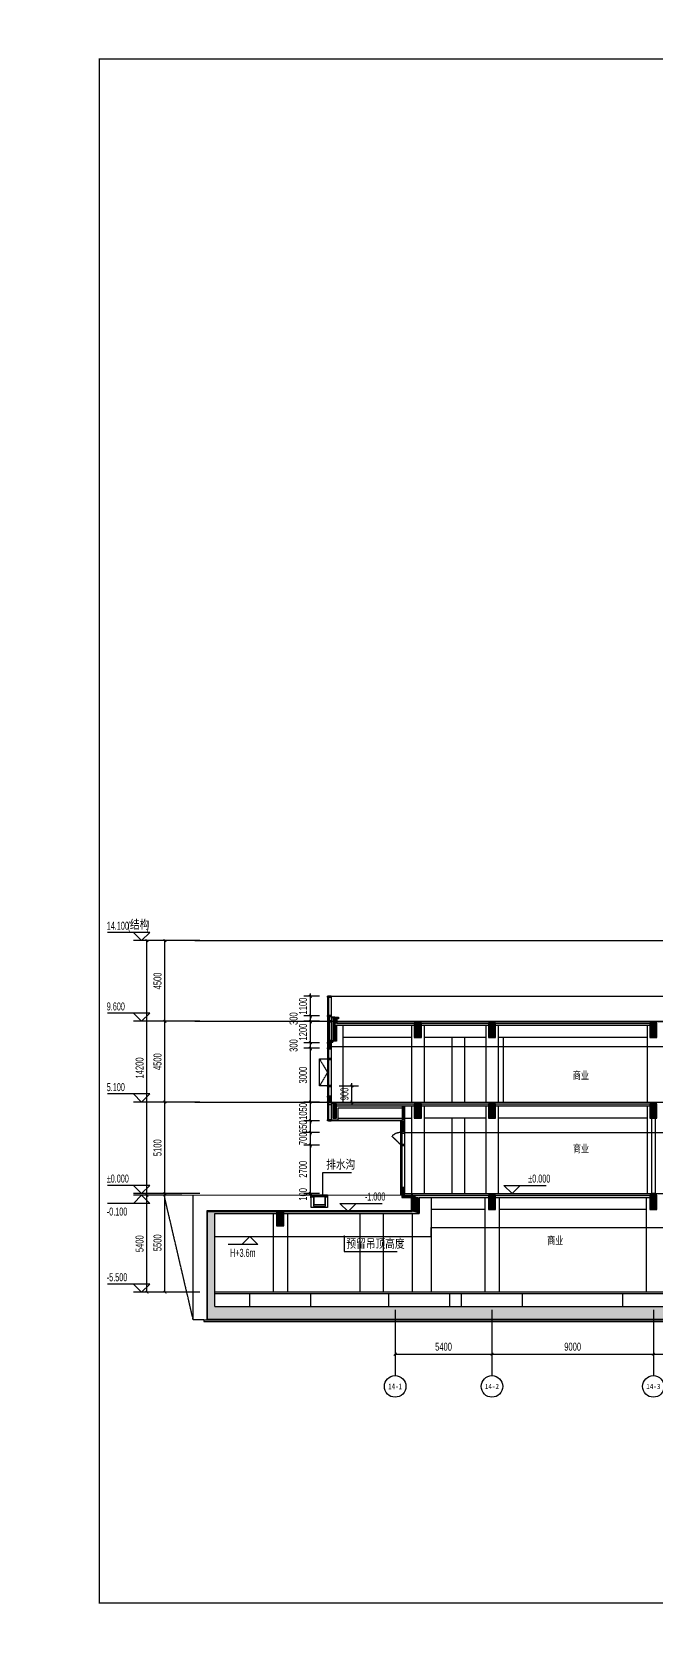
# Model space of a CAD drawing. Extents: x -186194 to 139607, y -228907 to -26595.
# Drawn here: x -18051 to 16752, y -228907 to -139799 of the extents above; entities that cross this region are included whole.
import ezdxf
from ezdxf.enums import TextEntityAlignment as Align

# ---------------------------------------------------------------- set-up
doc = ezdxf.new("R2010")
doc.units = 0
doc.header["$LTSCALE"] = 10
doc.header["$MEASUREMENT"] = 0
doc.linetypes.add('DASH', pattern=[0.35, 0.25, -0.1])
for name, color, linetype in [('01-标注_尺寸', 124, 'Continuous'), ('01-标注_标高', 200, 'Continuous'), ('01-标注_符号', 200, 'Continuous'), ('01-标注_轴线坐标', 132, 'Continuous'), ('02-TEXT_房间', 7, 'Continuous'), ('02-TEXT_标注', 130, 'Continuous'), ('02-TEXT_轴号', 7, 'Continuous'), ('05-填充_天正', 26, 'Continuous'), ('A-C_玻璃幕墙', 140, 'Continuous'), ('A-C_窗', 140, 'Continuous'), ('A-D-金属剖线', 200, 'Continuous'), ('A-D_龙骨', 152, 'Continuous'), ('A-SUR_保温', 222, 'Continuous'), ('A-SUR_吊顶', 40, 'Continuous'), ('A-SUR_看线', 231, 'Continuous'), ('A-SUR_面层', 191, 'Continuous'), ('A-TECH_结构', 21, 'Continuous'), ('A_STR-砌块墙', 121, 'Continuous'), ('A_STR-砼墙', 51, 'Continuous'), ('A_STR-砼柱', 51, 'Continuous'), ('AXIS_TEXT', 7, 'Continuous'), ('D_铝板', 181, 'Continuous'), ('PUB_HATCH', 8, 'Continuous'), ('构造物', 145, 'Continuous')]:
    doc.layers.add(name, color=color, linetype=linetype)
doc.layers.add('04-不打印_辅助线', color=165, linetype='Continuous', plot=False)
doc.styles.add('_TCH_AXIS', font='STXIHEI_0.TTF', dxfattribs={"width": 0.75})
doc.styles.add('_TCH_DIM', font='ros.shx', dxfattribs={"width": 0.8, "bigfont": 'jd.shx'})
doc.styles.add('_TCH_DIM_T3', font='ros.shx', dxfattribs={"width": 0.705882, "bigfont": 'jd.shx'})
doc.styles.add('COMPLEX', font='COMPLEX')
doc.styles.get("Standard").update_dxf_attribs({"font": 'STXIHEI_0.TTF', "width": 0.75})
doc.dimstyles.new('_TCH_ARCH&&150', dxfattribs={"dimtxt": 446.25, "dimasz": 150, "dimexe": 375, "dimexo": 450, "dimgap": 189.375, "dimtad": 1, "dimdec": 0, "dimzin": 0, "dimdsep": 46, "dimtxsty": '_TCH_DIM_T3', "dimblk": 'ARCHTICK', "dimcen": 0.09, "dimclrt": 7, "dimazin": 2, "dimtfac": 1, "dimtdec": 0, "dimtix": 1, "dimtmove": 2, "dimatfit": 3, "dimfxl": 0, "dimtolj": 1, "dimtzin": 0, "dimarcsym": 0})
pattern_1 = [(45, (4885.017, 670), (-17.96051, 17.96051), []), (45, (4902.977, 670), (-17.96051, 17.96051), [12.7, -6.35])]

# ---------------------------------------------------------------- blocks, each defined once
blk = doc.blocks.new('kyuhtr')
for points in [[(50, -30), (0, -30), (0, 30), (50, 30)], [(50, -30), (200, -30), (200, 30), (50, 30)]]:
    blk.add_lwpolyline(points, close=True)
blk = doc.blocks.new('$LinePat$岩棉板')
at = {"color": 0}
for p, q in [((0, -17), (12, -67)), ((12, -67), (24, -17))]:
    blk.add_line(p, q, dxfattribs=at)
for centre, start, end in [((12, -17), 0, 180), ((0, -67), 270, 0), ((24, -67), 180, 270)]:
    blk.add_arc(centre, 12, start, end, dxfattribs=at)
at = {"layer": 'Defpoints'}
blk.add_point((0, 0), dxfattribs=at)
at = {"layer": 'Defpoints', "color": 0}
blk.add_point((24, -84), dxfattribs=at)
blk = doc.blocks.new('*U13')
blk.add_lwpolyline([(0, 100), (240, 100), (240, 0), (0, 0)], close=True)
at = {"color": 8, "xscale": -1.249999998958333, "yscale": 1.188379012465143, "zscale": 1.188379012465143}
for p in [(30, 100), (60, 100), (90, 100), (120, 100), (150, 100), (180, 100), (210, 100), (240, 100)]:
    blk.add_blockref('$LinePat$岩棉板', p, dxfattribs=at)
blk = doc.blocks.new('*U29')
blk.add_lwpolyline([(0, 100), (300, 100), (300, 0), (0, 0)], close=True)
at = {"color": 8, "xscale": -1.249999998956151, "yscale": 1.188379012465143, "zscale": 1.188379012465143}
for p in [(30, 100), (60, 100), (90, 100), (120, 100), (150, 100), (180, 100), (210, 100), (240, 100), (270, 100), (300, 100)]:
    blk.add_blockref('$LinePat$岩棉板', p, dxfattribs=at)
blk = doc.blocks.new('*U21')
blk.add_lwpolyline([(0, 100), (590, 100), (590, 0), (0, 0)], close=True)
at = {"color": 8, "xscale": -1.229166665642361, "yscale": 1.188379012465143, "zscale": 1.188379012465143}
for p in [(29.5, 100), (59, 100), (88.5, 100), (118, 100), (147.5, 100), (177, 100), (206.5, 100), (236, 100), (265.5, 100), (295, 100), (324.5, 100), (354, 100), (383.5, 100), (413, 100), (442.5, 100), (472, 100), (501.5, 100), (531, 100), (560.5, 100), (590, 100)]:
    blk.add_blockref('$LinePat$岩棉板', p, dxfattribs=at)
blk = doc.blocks.new('*U18')
blk.add_lwpolyline([(0, 100), (210, 100), (210, 0), (0, 0)], close=True)
at = {"color": 8, "xscale": -1.249999998939797, "yscale": 1.188379012465143, "zscale": 1.188379012465143}
for p in [(30, 100), (60, 100), (90, 100), (120, 100), (150, 100), (180, 100), (210, 100)]:
    blk.add_blockref('$LinePat$岩棉板', p, dxfattribs=at)
blk = doc.blocks.new('*U19')
blk.add_lwpolyline([(0, 100), (800, 100), (800, 0), (0, 0)], close=True)
at = {"color": 8, "xscale": -1.190476189487072, "yscale": 1.188379012465143, "zscale": 1.188379012465143}
for p in [(29, 100), (57, 100), (86, 100), (114, 100), (143, 100), (171, 100), (200, 100), (229, 100), (257, 100), (286, 100), (314, 100), (343, 100), (371, 100), (400, 100), (429, 100), (457, 100), (486, 100), (514, 100), (543, 100), (571, 100), (600, 100), (629, 100), (657, 100), (686, 100), (714, 100), (743, 100), (771, 100), (800, 100)]:
    blk.add_blockref('$LinePat$岩棉板', p, dxfattribs=at)
blk = doc.blocks.new('*U28')
blk.add_lwpolyline([(0, 100), (200, 100), (200, 0), (0, 0)], close=True)
at = {"color": 8, "xscale": -1.190476195145255, "yscale": 1.188379012465143, "zscale": 1.188379012465143}
for p in [(29, 100), (57, 100), (86, 100), (114, 100), (143, 100), (171, 100), (200, 100)]:
    blk.add_blockref('$LinePat$岩棉板', p, dxfattribs=at)
blk = doc.blocks.new('图框-A1+1-4')
for points, const_width in [([(0, 0), (1051, 0), (1051, 594), (0, 594)], 0.05), ([(976, 584), (25, 584), (25, 10), (976, 10)], 0.5)]:
    blk.add_lwpolyline(points, close=True, dxfattribs=dict(const_width=const_width))
at = {"const_width": 0.05}
blk.add_lwpolyline([(0, 297), (2, 297)], dxfattribs=at)
blk = doc.blocks.new('dartt')
at = {"transparency": 33554641}
h = blk.add_hatch(dxfattribs=at)
h.set_pattern_fill('ANSI32', color=26)
h.set_pattern_definition([(45, (1294.211, 122.3605), (-3.367596, 3.367596), []), (45, (1296.4563, 122.3605), (-3.367596, 3.367596), [])])
edge = h.paths.add_edge_path()
edge.add_arc((0, 21), 4, 0, 90)
edge.add_line((0, 25), (0, 0))
edge.add_line((0, 0), (25, 0))
edge.add_arc((21, 0), 4, 0, 90)
edge.add_line((21, 4), (4, 4))
edge.add_line((4, 4), (4, 21))
blk.add_lwpolyline([(0, 25), (0, 0), (25, 0)])
blk.add_lwpolyline([(0, 25), (0, 25, -0.414214), (4, 21), (4, 4), (21, 4, -0.414214), (25, 0), (25, 0)], format="xyb")
blk = doc.blocks.new('ddddd')
at = {"layer": '05-填充_天正'}
h = blk.add_hatch(dxfattribs=at)
h.set_pattern_fill('ANSI33', color=256, scale=8)
h.set_pattern_definition([(45, (4711.517, 670), (-17.96051, 17.96051), []), (45, (4729.477, 670), (-17.96051, 17.96051), [12.7, -6.35])])
h.paths.add_polyline_path([(-628, 580), (-628, 550), (-325, 550), (-325, 580)])
h = blk.add_hatch(dxfattribs=at)
h.set_pattern_fill('ANSI33', color=256, scale=8)
h.set_pattern_definition(pattern_1)
h.paths.add_polyline_path([(-260, 550), (-260, 580), (-310, 580), (-310, 550)])
h = blk.add_hatch(dxfattribs=at)
h.set_pattern_fill('ANSI33', color=256, scale=8)
h.set_pattern_definition(pattern_1)
h.paths.add_polyline_path([(-195, 550), (-195, 580), (-245, 580), (-245, 550)])
h = blk.add_hatch(dxfattribs=at)
h.set_pattern_fill('ANSI33', color=256, scale=8)
h.set_pattern_definition(pattern_1)
h.paths.add_polyline_path([(-130, 550), (-130, 580), (-180, 580), (-180, 550)])
h = blk.add_hatch(dxfattribs=at)
h.set_pattern_fill('ANSI33', color=256, scale=8)
h.set_pattern_definition([(45, (5091.517, 670), (-17.96051, 17.96051), []), (45, (5109.477, 670), (-17.96051, 17.96051), [12.7, -6.35])])
h.paths.add_polyline_path([(262, 550), (262, 580), (-50, 580), (-50, 550)])
blk.add_lwpolyline([(-500, 550), (-500, 60), (130, 60), (130, 550)], dxfattribs=at)
at = {"layer": 'A-SUR_面层'}
for p, q in [((262, 580), (-628, 580)), ((-628, 550), (-628, 580)), ((262, 550), (-628, 550)), ((-325, 550), (-325, 580)), ((-310, 550), (-310, 580)), ((-260, 550), (-260, 580)), ((-245, 550), (-245, 580)), ((-195, 550), (-195, 580)), ((-180, 550), (-180, 580)), ((-130, 550), (-130, 580)), ((-115, 550), (-115, 580)), ((-65, 550), (-65, 580)), ((-50, 550), (-50, 580)), ((262, 550), (262, 580))]:
    blk.add_line(p, q, dxfattribs=at)
at = {"layer": 'A_STR-砌块墙'}
blk.add_lwpolyline([(-640, 490), (-520, 490), (-520, -20), (150, -20), (150, 490), (270, 490), (270, -100), (-640, -100), (-640, 490)], dxfattribs=at)
at = {"layer": '构造物', "ltscale": 0.2}
blk.add_lwpolyline([(-640, 540), (270, 540), (270, 490), (-640, 490)], close=True, dxfattribs=at)
at = {"layer": '构造物', "linetype": 'DASH', "ltscale": 0.2}
blk.add_blockref('dartt', (-640, 540), dxfattribs=at)
at = {"layer": '构造物', "linetype": 'DASH', "ltscale": 0.2, "xscale": -1}
blk.add_blockref('dartt', (270, 540), dxfattribs=at)
blk = doc.blocks.new('_AXISO')
blk.add_circle((0, 0), 0.5)
at = {"layer": 'AXIS_TEXT', "style": 'COMPLEX', "width": 1.041667}
blk.add_attdef('A', text='', height=0.56, dxfattribs=at).set_placement((-0.25, -0.28), (0.25, -0.28), align=Align.FIT)
blk = doc.blocks.new('_ArchTick')
at = {"color": 0, "linetype": 'ByBlock', "const_width": 0.4}
blk.add_lwpolyline([(-0.5, -0.5), (0.5, 0.5)], dxfattribs=at)
blk = doc.blocks.new('*D131')
at = {"layer": '01-标注_轴线坐标', "color": 0, "lineweight": -2, "transparency": 16777216}
for p, q in [((2202, -212554), (2202, -213898)), ((7602, -212554), (7602, -213898)), ((2202, -213523), (7602, -213523))]:
    blk.add_line(p, q, dxfattribs=at)
at = {"layer": 'Defpoints', "color": 0, "transparency": 16777216}
for p in [(2202, -212104), (7602, -212104), (7602, -213523)]:
    blk.add_point(p, dxfattribs=at)
at = {"layer": '01-标注_轴线坐标', "color": 0, "lineweight": -2, "transparency": 16777216, "xscale": 150, "yscale": 150, "zscale": 150, "rotation": 180}
blk.add_blockref('_ArchTick', (2202, -213523), dxfattribs=at)
at = {"layer": '01-标注_轴线坐标', "color": 0, "lineweight": -2, "transparency": 16777216, "xscale": 150, "yscale": 150, "zscale": 150}
blk.add_blockref('_ArchTick', (7602, -213523), dxfattribs=at)
at = {"layer": '01-标注_轴线坐标', "color": 7, "transparency": 16777216, "insert": (4902, -213110), "char_height": 446.2, "attachment_point": 5, "style": '_TCH_DIM_T3'}
blk.add_mtext('\\A1;5400', dxfattribs=at)
blk = doc.blocks.new('*D132')
at = {"layer": '01-标注_轴线坐标', "color": 0, "lineweight": -2, "transparency": 16777216}
for p, q in [((7602, -212554), (7602, -213898)), ((16602, -212554), (16602, -213898)), ((7602, -213523), (16602, -213523))]:
    blk.add_line(p, q, dxfattribs=at)
at = {"layer": 'Defpoints', "color": 0, "transparency": 16777216}
for p in [(7602, -212104), (16602, -212104), (16602, -213523)]:
    blk.add_point(p, dxfattribs=at)
at = {"layer": '01-标注_轴线坐标', "color": 0, "lineweight": -2, "transparency": 16777216, "xscale": 150, "yscale": 150, "zscale": 150, "rotation": 180}
blk.add_blockref('_ArchTick', (7602, -213523), dxfattribs=at)
at = {"layer": '01-标注_轴线坐标', "color": 0, "lineweight": -2, "transparency": 16777216, "xscale": 150, "yscale": 150, "zscale": 150}
blk.add_blockref('_ArchTick', (16602, -213523), dxfattribs=at)
at = {"layer": '01-标注_轴线坐标', "color": 7, "transparency": 16777216, "insert": (12102, -213110), "char_height": 446.2, "attachment_point": 5, "style": '_TCH_DIM_T3'}
blk.add_mtext('\\A1;9000', dxfattribs=at)
blk = doc.blocks.new('*D133')
at = {"layer": '01-标注_轴线坐标', "color": 0, "lineweight": -2, "transparency": 16777216}
for p, q in [((16602, -212554), (16602, -213898)), ((25602, -212554), (25602, -213898)), ((16602, -213523), (25602, -213523))]:
    blk.add_line(p, q, dxfattribs=at)
at = {"layer": 'Defpoints', "color": 0, "transparency": 16777216}
for p in [(16602, -212104), (25602, -212104), (25602, -213523)]:
    blk.add_point(p, dxfattribs=at)
at = {"layer": '01-标注_轴线坐标', "color": 0, "lineweight": -2, "transparency": 16777216, "xscale": 150, "yscale": 150, "zscale": 150, "rotation": 180}
blk.add_blockref('_ArchTick', (16602, -213523), dxfattribs=at)
at = {"layer": '01-标注_轴线坐标', "color": 0, "lineweight": -2, "transparency": 16777216, "xscale": 150, "yscale": 150, "zscale": 150}
blk.add_blockref('_ArchTick', (25602, -213523), dxfattribs=at)
at = {"layer": '01-标注_轴线坐标', "color": 7, "transparency": 16777216, "insert": (21102, -213110), "char_height": 446.2, "attachment_point": 5, "style": '_TCH_DIM_T3'}
blk.add_mtext('\\A1;9000', dxfattribs=at)
blk = doc.blocks.new('_FZH')
blk.add_lwpolyline([(-0.5, -0.5), (0.5, -0.5), (0.5, 0.5), (-0.5, 0.5)], close=True)
at = {"layer": 'PUB_HATCH'}
blk.add_solid([(-0.5, -0.5), (0.5, -0.5), (-0.5, 0.5), (0.5, 0.5)], dxfattribs=at)
blk = doc.blocks.new('*D163')
at = {"layer": '01-标注_尺寸', "color": 0, "lineweight": -2, "transparency": 16777216}
for p, q in [((-2017, -204565), (-2896, -204565)), ((-2017, -204664), (-2896, -204664)), ((-2521, -204565), (-2521, -204415)), ((-2521, -204664), (-2521, -204565)), ((-2521, -204664), (-2521, -204814))]:
    blk.add_line(p, q, dxfattribs=at)
at = {"layer": 'Defpoints', "color": 0, "transparency": 16777216}
for p in [(-2521, -204565), (-1567, -204565), (-1567, -204664)]:
    blk.add_point(p, dxfattribs=at)
at = {"layer": '01-标注_尺寸', "color": 0, "lineweight": -2, "transparency": 16777216, "xscale": 150, "yscale": 150, "zscale": 150}
for p, rotation in [((-2521, -204565), 270), ((-2521, -204664), 90)]:
    blk.add_blockref('_ArchTick', p, dxfattribs=dict(at, rotation=rotation))
at = {"layer": '01-标注_尺寸', "color": 7, "transparency": 16777216, "insert": (-2934, -204615), "char_height": 446.2, "attachment_point": 5, "rotation": 90, "style": '_TCH_DIM_T3'}
blk.add_mtext('\\A1;100', dxfattribs=at)
blk = doc.blocks.new('*D164')
at = {"layer": '01-标注_尺寸', "color": 0, "lineweight": -2, "transparency": 16777216}
for p, q in [((-2017, -201865), (-2896, -201865)), ((-2521, -204565), (-2521, -201865)), ((-2017, -204565), (-2896, -204565))]:
    blk.add_line(p, q, dxfattribs=at)
at = {"layer": 'Defpoints', "color": 0, "transparency": 16777216}
for p in [(-2521, -201865), (-1567, -201865), (-1567, -204565)]:
    blk.add_point(p, dxfattribs=at)
at = {"layer": '01-标注_尺寸', "color": 0, "lineweight": -2, "transparency": 16777216, "xscale": 150, "yscale": 150, "zscale": 150}
for p, rotation in [((-2521, -201865), 90), ((-2521, -204565), 270)]:
    blk.add_blockref('_ArchTick', p, dxfattribs=dict(at, rotation=rotation))
at = {"layer": '01-标注_尺寸', "color": 7, "transparency": 16777216, "insert": (-2934, -203215), "char_height": 446.2, "attachment_point": 5, "rotation": 90, "style": '_TCH_DIM_T3'}
blk.add_mtext('\\A1;2700', dxfattribs=at)
blk = doc.blocks.new('*D165')
at = {"layer": '01-标注_尺寸', "color": 0, "lineweight": -2, "transparency": 16777216}
for p, q in [((-2017, -201165), (-2896, -201165)), ((-2521, -201165), (-2521, -201015)), ((-2521, -201865), (-2521, -201165)), ((-2017, -201865), (-2896, -201865)), ((-2521, -201865), (-2521, -202015))]:
    blk.add_line(p, q, dxfattribs=at)
at = {"layer": 'Defpoints', "color": 0, "transparency": 16777216}
for p in [(-2521, -201165), (-1567, -201165), (-1567, -201865)]:
    blk.add_point(p, dxfattribs=at)
at = {"layer": '01-标注_尺寸', "color": 0, "lineweight": -2, "transparency": 16777216, "xscale": 150, "yscale": 150, "zscale": 150}
for p, rotation in [((-2521, -201165), 270), ((-2521, -201865), 90)]:
    blk.add_blockref('_ArchTick', p, dxfattribs=dict(at, rotation=rotation))
at = {"layer": '01-标注_尺寸', "color": 7, "transparency": 16777216, "insert": (-2934, -201515), "char_height": 446.2, "attachment_point": 5, "rotation": 90, "style": '_TCH_DIM_T3'}
blk.add_mtext('\\A1;700', dxfattribs=at)
blk = doc.blocks.new('*D166')
at = {"layer": '01-标注_尺寸', "color": 0, "lineweight": -2, "transparency": 16777216}
for p, q in [((-2521, -200515), (-2521, -200365)), ((-2017, -200515), (-2896, -200515)), ((-2017, -201165), (-2896, -201165)), ((-2521, -201165), (-2521, -200515)), ((-2521, -201165), (-2521, -201315))]:
    blk.add_line(p, q, dxfattribs=at)
at = {"layer": 'Defpoints', "color": 0, "transparency": 16777216}
for p in [(-2521, -200515), (-1567, -200515), (-1567, -201165)]:
    blk.add_point(p, dxfattribs=at)
at = {"layer": '01-标注_尺寸', "color": 0, "lineweight": -2, "transparency": 16777216, "xscale": 150, "yscale": 150, "zscale": 150}
for p, rotation in [((-2521, -200515), 270), ((-2521, -201165), 90)]:
    blk.add_blockref('_ArchTick', p, dxfattribs=dict(at, rotation=rotation))
at = {"layer": '01-标注_尺寸', "color": 7, "transparency": 16777216, "insert": (-2934, -200840), "char_height": 446.2, "attachment_point": 5, "rotation": 90, "style": '_TCH_DIM_T3'}
blk.add_mtext('\\A1;650', dxfattribs=at)
blk = doc.blocks.new('*D167')
at = {"layer": '01-标注_尺寸', "color": 0, "lineweight": -2, "transparency": 16777216}
for p, q in [((-2017, -199464), (-2896, -199464)), ((-2521, -199464), (-2521, -199314)), ((-2521, -200515), (-2521, -199464)), ((-2017, -200515), (-2896, -200515)), ((-2521, -200515), (-2521, -200665))]:
    blk.add_line(p, q, dxfattribs=at)
at = {"layer": 'Defpoints', "color": 0, "transparency": 16777216}
for p in [(-2521, -199464), (-1567, -199464), (-1567, -200515)]:
    blk.add_point(p, dxfattribs=at)
at = {"layer": '01-标注_尺寸', "color": 0, "lineweight": -2, "transparency": 16777216, "xscale": 150, "yscale": 150, "zscale": 150}
for p, rotation in [((-2521, -199464), 270), ((-2521, -200515), 90)]:
    blk.add_blockref('_ArchTick', p, dxfattribs=dict(at, rotation=rotation))
at = {"layer": '01-标注_尺寸', "color": 7, "transparency": 16777216, "insert": (-2934, -199990), "char_height": 446.2, "attachment_point": 5, "rotation": 90, "style": '_TCH_DIM_T3'}
blk.add_mtext('\\A1;1050', dxfattribs=at)
blk = doc.blocks.new('*D168')
at = {"layer": '01-标注_尺寸', "color": 0, "lineweight": -2, "transparency": 16777216}
for p, q in [((-2017, -196464), (-2896, -196464)), ((-2521, -199464), (-2521, -196464)), ((-2017, -199464), (-2896, -199464))]:
    blk.add_line(p, q, dxfattribs=at)
at = {"layer": 'Defpoints', "color": 0, "transparency": 16777216}
for p in [(-2521, -196464), (-1567, -196464), (-1567, -199464)]:
    blk.add_point(p, dxfattribs=at)
at = {"layer": '01-标注_尺寸', "color": 0, "lineweight": -2, "transparency": 16777216, "xscale": 150, "yscale": 150, "zscale": 150}
for p, rotation in [((-2521, -196464), 90), ((-2521, -199464), 270)]:
    blk.add_blockref('_ArchTick', p, dxfattribs=dict(at, rotation=rotation))
at = {"layer": '01-标注_尺寸', "color": 7, "transparency": 16777216, "insert": (-2934, -197964), "char_height": 446.2, "attachment_point": 5, "rotation": 90, "style": '_TCH_DIM_T3'}
blk.add_mtext('\\A1;3000', dxfattribs=at)
blk = doc.blocks.new('*D169')
at = {"layer": '01-标注_尺寸', "color": 0, "lineweight": -2, "transparency": 16777216}
for p, q in [((-2521, -196164), (-2521, -196014)), ((-2017, -196164), (-2896, -196164)), ((-2017, -196464), (-2896, -196464)), ((-2521, -196464), (-2521, -196164)), ((-2521, -196464), (-2521, -196614))]:
    blk.add_line(p, q, dxfattribs=at)
at = {"layer": 'Defpoints', "color": 0, "transparency": 16777216}
for p in [(-2521, -196164), (-1567, -196164), (-1567, -196464)]:
    blk.add_point(p, dxfattribs=at)
at = {"layer": '01-标注_尺寸', "color": 0, "lineweight": -2, "transparency": 16777216, "xscale": 150, "yscale": 150, "zscale": 150}
for p, rotation in [((-2521, -196164), 270), ((-2521, -196464), 90)]:
    blk.add_blockref('_ArchTick', p, dxfattribs=dict(at, rotation=rotation))
at = {"layer": '01-标注_尺寸', "color": 7, "transparency": 16777216, "insert": (-3459, -196315), "char_height": 446.2, "attachment_point": 5, "rotation": 90, "style": '_TCH_DIM_T3'}
blk.add_mtext('\\A1;300', dxfattribs=at)
blk = doc.blocks.new('*D170')
at = {"layer": '01-标注_尺寸', "color": 0, "lineweight": -2, "transparency": 16777216}
for p, q in [((-2017, -194964), (-2896, -194964)), ((-2521, -196164), (-2521, -194964)), ((-2017, -196164), (-2896, -196164))]:
    blk.add_line(p, q, dxfattribs=at)
at = {"layer": 'Defpoints', "color": 0, "transparency": 16777216}
for p in [(-2521, -194964), (-1567, -194964), (-1567, -196164)]:
    blk.add_point(p, dxfattribs=at)
at = {"layer": '01-标注_尺寸', "color": 0, "lineweight": -2, "transparency": 16777216, "xscale": 150, "yscale": 150, "zscale": 150}
for p, rotation in [((-2521, -194964), 90), ((-2521, -196164), 270)]:
    blk.add_blockref('_ArchTick', p, dxfattribs=dict(at, rotation=rotation))
at = {"layer": '01-标注_尺寸', "color": 7, "transparency": 16777216, "insert": (-2934, -195564), "char_height": 446.2, "attachment_point": 5, "rotation": 90, "style": '_TCH_DIM_T3'}
blk.add_mtext('\\A1;1200', dxfattribs=at)
blk = doc.blocks.new('*D171')
at = {"layer": '01-标注_尺寸', "color": 0, "lineweight": -2, "transparency": 16777216}
for p, q in [((-2017, -194664), (-2896, -194664)), ((-2017, -194964), (-2896, -194964)), ((-2521, -194664), (-2521, -194514)), ((-2521, -194964), (-2521, -194664)), ((-2521, -194964), (-2521, -195114))]:
    blk.add_line(p, q, dxfattribs=at)
at = {"layer": 'Defpoints', "color": 0, "transparency": 16777216}
for p in [(-2521, -194664), (-1567, -194664), (-1567, -194964)]:
    blk.add_point(p, dxfattribs=at)
at = {"layer": '01-标注_尺寸', "color": 0, "lineweight": -2, "transparency": 16777216, "xscale": 150, "yscale": 150, "zscale": 150}
for p, rotation in [((-2521, -194664), 270), ((-2521, -194964), 90)]:
    blk.add_blockref('_ArchTick', p, dxfattribs=dict(at, rotation=rotation))
at = {"layer": '01-标注_尺寸', "color": 7, "transparency": 16777216, "insert": (-3459, -194815), "char_height": 446.2, "attachment_point": 5, "rotation": 90, "style": '_TCH_DIM_T3'}
blk.add_mtext('\\A1;300', dxfattribs=at)
blk = doc.blocks.new('*D172')
at = {"layer": '01-标注_尺寸', "color": 0, "lineweight": -2, "transparency": 16777216}
for p, q in [((-2017, -193565), (-2896, -193565)), ((-2521, -193565), (-2521, -193415)), ((-2521, -194664), (-2521, -193565)), ((-2017, -194664), (-2896, -194664)), ((-2521, -194664), (-2521, -194814))]:
    blk.add_line(p, q, dxfattribs=at)
at = {"layer": 'Defpoints', "color": 0, "transparency": 16777216}
for p in [(-2521, -193565), (-1567, -193565), (-1567, -194664)]:
    blk.add_point(p, dxfattribs=at)
at = {"layer": '01-标注_尺寸', "color": 0, "lineweight": -2, "transparency": 16777216, "xscale": 150, "yscale": 150, "zscale": 150}
for p, rotation in [((-2521, -193565), 270), ((-2521, -194664), 90)]:
    blk.add_blockref('_ArchTick', p, dxfattribs=dict(at, rotation=rotation))
at = {"layer": '01-标注_尺寸', "color": 7, "transparency": 16777216, "insert": (-2934, -194114), "char_height": 446.2, "attachment_point": 5, "rotation": 90, "style": '_TCH_DIM_T3'}
blk.add_mtext('\\A1;1100', dxfattribs=at)
blk = doc.blocks.new('*D173')
at = {"layer": '01-标注_轴线坐标', "color": 0, "lineweight": -2, "transparency": 16777216}
for p, q in [((-8687, -204564), (-11010, -204564)), ((-10636, -210064), (-10636, -204564)), ((-8687, -210064), (-11010, -210064))]:
    blk.add_line(p, q, dxfattribs=at)
at = {"layer": 'Defpoints', "color": 0, "transparency": 16777216}
for p in [(-10636, -204564), (-8237, -204564), (-8237, -210064)]:
    blk.add_point(p, dxfattribs=at)
at = {"layer": '01-标注_轴线坐标', "color": 0, "lineweight": -2, "transparency": 16777216, "xscale": 150, "yscale": 150, "zscale": 150}
for p, rotation in [((-10636, -204564), 90), ((-10636, -210064), 270)]:
    blk.add_blockref('_ArchTick', p, dxfattribs=dict(at, rotation=rotation))
at = {"layer": '01-标注_轴线坐标', "color": 7, "transparency": 16777216, "insert": (-11048, -207314), "char_height": 446.2, "attachment_point": 5, "rotation": 90, "style": '_TCH_DIM_T3'}
blk.add_mtext('\\A1;5500', dxfattribs=at)
blk = doc.blocks.new('*D174')
at = {"layer": '01-标注_轴线坐标', "color": 0, "lineweight": -2, "transparency": 16777216}
for p, q in [((-8687, -199464), (-11010, -199464)), ((-10636, -204564), (-10636, -199464)), ((-8687, -204564), (-11010, -204564))]:
    blk.add_line(p, q, dxfattribs=at)
at = {"layer": 'Defpoints', "color": 0, "transparency": 16777216}
for p in [(-10636, -199464), (-8237, -199464), (-8237, -204564)]:
    blk.add_point(p, dxfattribs=at)
at = {"layer": '01-标注_轴线坐标', "color": 0, "lineweight": -2, "transparency": 16777216, "xscale": 150, "yscale": 150, "zscale": 150}
for p, rotation in [((-10636, -199464), 90), ((-10636, -204564), 270)]:
    blk.add_blockref('_ArchTick', p, dxfattribs=dict(at, rotation=rotation))
at = {"layer": '01-标注_轴线坐标', "color": 7, "transparency": 16777216, "insert": (-11048, -202014), "char_height": 446.2, "attachment_point": 5, "rotation": 90, "style": '_TCH_DIM_T3'}
blk.add_mtext('\\A1;5100', dxfattribs=at)
blk = doc.blocks.new('*D175')
at = {"layer": '01-标注_轴线坐标', "color": 0, "lineweight": -2, "transparency": 16777216}
for p, q in [((-8687, -194964), (-11010, -194964)), ((-10636, -199464), (-10636, -194964)), ((-8687, -199464), (-11010, -199464))]:
    blk.add_line(p, q, dxfattribs=at)
at = {"layer": 'Defpoints', "color": 0, "transparency": 16777216}
for p in [(-10636, -194964), (-8237, -194964), (-8237, -199464)]:
    blk.add_point(p, dxfattribs=at)
at = {"layer": '01-标注_轴线坐标', "color": 0, "lineweight": -2, "transparency": 16777216, "xscale": 150, "yscale": 150, "zscale": 150}
for p, rotation in [((-10636, -194964), 90), ((-10636, -199464), 270)]:
    blk.add_blockref('_ArchTick', p, dxfattribs=dict(at, rotation=rotation))
at = {"layer": '01-标注_轴线坐标', "color": 7, "transparency": 16777216, "insert": (-11048, -197214), "char_height": 446.2, "attachment_point": 5, "rotation": 90, "style": '_TCH_DIM_T3'}
blk.add_mtext('\\A1;4500', dxfattribs=at)
blk = doc.blocks.new('*D176')
at = {"layer": '01-标注_轴线坐标', "color": 0, "lineweight": -2, "transparency": 16777216}
for p, q in [((-8687, -190464), (-11010, -190464)), ((-10636, -194964), (-10636, -190464)), ((-8687, -194964), (-11010, -194964))]:
    blk.add_line(p, q, dxfattribs=at)
at = {"layer": 'Defpoints', "color": 0, "transparency": 16777216}
for p in [(-10636, -190464), (-8237, -190464), (-8237, -194964)]:
    blk.add_point(p, dxfattribs=at)
at = {"layer": '01-标注_轴线坐标', "color": 0, "lineweight": -2, "transparency": 16777216, "xscale": 150, "yscale": 150, "zscale": 150}
for p, rotation in [((-10636, -190464), 90), ((-10636, -194964), 270)]:
    blk.add_blockref('_ArchTick', p, dxfattribs=dict(at, rotation=rotation))
at = {"layer": '01-标注_轴线坐标', "color": 7, "transparency": 16777216, "insert": (-11048, -192714), "char_height": 446.2, "attachment_point": 5, "rotation": 90, "style": '_TCH_DIM_T3'}
blk.add_mtext('\\A1;4500', dxfattribs=at)
blk = doc.blocks.new('*D177')
at = {"layer": '01-标注_轴线坐标', "color": 0, "lineweight": -2, "transparency": 16777216}
for p, q in [((-9687, -204664), (-12010, -204664)), ((-11636, -210064), (-11636, -204664)), ((-9687, -210064), (-12010, -210064))]:
    blk.add_line(p, q, dxfattribs=at)
at = {"layer": 'Defpoints', "color": 0, "transparency": 16777216}
for p in [(-11636, -204664), (-9237, -204664), (-9237, -210064)]:
    blk.add_point(p, dxfattribs=at)
at = {"layer": '01-标注_轴线坐标', "color": 0, "lineweight": -2, "transparency": 16777216, "xscale": 150, "yscale": 150, "zscale": 150}
for p, rotation in [((-11636, -204664), 90), ((-11636, -210064), 270)]:
    blk.add_blockref('_ArchTick', p, dxfattribs=dict(at, rotation=rotation))
at = {"layer": '01-标注_轴线坐标', "color": 7, "transparency": 16777216, "insert": (-12048, -207364), "char_height": 446.2, "attachment_point": 5, "rotation": 90, "style": '_TCH_DIM_T3'}
blk.add_mtext('\\A1;5400', dxfattribs=at)
blk = doc.blocks.new('*D178')
at = {"layer": '01-标注_轴线坐标', "color": 0, "lineweight": -2, "transparency": 16777216}
for p, q in [((-9687, -190464), (-12010, -190464)), ((-11636, -204664), (-11636, -190464)), ((-9687, -204664), (-12010, -204664))]:
    blk.add_line(p, q, dxfattribs=at)
at = {"layer": 'Defpoints', "color": 0, "transparency": 16777216}
for p in [(-11636, -190464), (-9237, -190464), (-9237, -204664)]:
    blk.add_point(p, dxfattribs=at)
at = {"layer": '01-标注_轴线坐标', "color": 0, "lineweight": -2, "transparency": 16777216, "xscale": 150, "yscale": 150, "zscale": 150}
for p, rotation in [((-11636, -190464), 90), ((-11636, -204664), 270)]:
    blk.add_blockref('_ArchTick', p, dxfattribs=dict(at, rotation=rotation))
at = {"layer": '01-标注_轴线坐标', "color": 7, "transparency": 16777216, "insert": (-12048, -197564), "char_height": 446.2, "attachment_point": 5, "rotation": 90, "style": '_TCH_DIM_T3'}
blk.add_mtext('\\A1;14200', dxfattribs=at)
blk = doc.blocks.new('*D201')
at = {"layer": '01-标注_尺寸', "color": 0, "lineweight": -2, "transparency": 16777216}
for p, q in [((-917, -198564), (165, -198564)), ((-210, -198564), (-210, -198414)), ((-210, -199464), (-210, -198564)), ((-917, -199464), (165, -199464)), ((-210, -199464), (-210, -199614))]:
    blk.add_line(p, q, dxfattribs=at)
at = {"layer": 'Defpoints', "color": 0, "transparency": 16777216}
for p in [(-1367, -198564), (-210, -198564), (-1367, -199464)]:
    blk.add_point(p, dxfattribs=at)
at = {"layer": '01-标注_尺寸', "color": 0, "lineweight": -2, "transparency": 16777216, "xscale": 150, "yscale": 150, "zscale": 150}
for p, rotation in [((-210, -198564), 270), ((-210, -199464), 90)]:
    blk.add_blockref('_ArchTick', p, dxfattribs=dict(at, rotation=rotation))
at = {"layer": '01-标注_尺寸', "color": 7, "transparency": 16777216, "insert": (-622, -199014), "char_height": 446.2, "attachment_point": 5, "rotation": 90, "style": '_TCH_DIM_T3'}
blk.add_mtext('\\A1;900', dxfattribs=at)

msp = doc.modelspace()

# ---------------------------------------------------------------- hatches: boundary and pattern name
at = {"layer": '05-填充_天正'}
for points in [[(-1267.3, -194824.5), (-1267.3, -195124.5), (-1134, -195124.5), (-1067.3, -195064.5), (-1067.3, -194824.5)], [(-1134, -195124.5), (-1267.3, -195124.5), (-1267.3, -196064.5), (-1067.3, -196064.5), (-1067.3, -195184.5)], [(3269.7, -195184.5), (3269.7, -195064.5), (-1067.3, -195064.5), (-1134, -195124.5), (-1067.3, -195184.5)], [(7401.7, -195184.5), (7401.7, -195064.5), (3669.7, -195064.5), (3669.7, -195184.5)], [(16401.7, -195184.5), (16401.7, -195064.5), (7801.7, -195064.5), (7801.7, -195184.5)], [(3269.7, -199684.5), (3269.7, -199564.5), (-1067.3, -199564.5), (-1067.3, -199684.5)], [(7401.7, -199684.5), (7401.7, -199564.5), (3669.7, -199564.5), (3669.7, -199684.5)], [(16401.7, -199684.5), (16401.7, -199564.5), (7801.7, -199564.5), (7801.7, -199684.5)], [(2571.8, -204784.5), (3146.2, -204784.5), (3346.2, -204744.5), (3346.2, -204664.5), (2571.8, -204664.5)], [(3346.2, -204744.5), (3146.2, -204784.5), (3146.2, -205564.5), (3546.2, -205684.5), (3546.2, -204784.5)], [(7401.7, -204784.5), (7401.7, -204664.5), (3346.2, -204664.5), (3346.2, -204744.5), (3546.2, -204784.5)], [(16401.7, -204784.5), (16401.7, -204664.5), (7801.7, -204664.5), (7801.7, -204784.5)], [(-4405.3, -205684.5), (-4405.3, -205564.5), (-8257.5, -205564.5), (-7857.5, -205684.5)], [(-8257.5, -211564.5), (-7857.5, -210864.5), (-7857.5, -205684.5), (-8257.5, -205564.5)], [(-4005.3, -205564.5), (-4005.3, -205684.5), (3546.2, -205684.5), (3146.2, -205564.5)], [(81901.6, -211564.5), (81901.6, -210864.5), (-7857.5, -210864.5), (-8257.5, -211564.5)]]:
    msp.add_hatch(color=256, dxfattribs=at).paths.add_polyline_path(points)

# ---------------------------------------------------------------- linework, layer by layer
at = {"layer": '01-标注_标高'}
for p, q in [((-11485.5, -190014.5), (-13833, -190014.5)), ((-11935.5, -190464.5), (-12385.5, -190014.5)), ((-10885.5, -190464.5), (-12385.5, -190464.5)), ((-11935.5, -190464.5), (-11485.5, -190014.5)), ((-11485.5, -194514.5), (-13833, -194514.5)), ((-11935.5, -194964.5), (-12385.5, -194514.5)), ((-10885.5, -194964.5), (-12385.5, -194964.5)), ((-11935.5, -194964.5), (-11485.5, -194514.5)), ((-11485.5, -199014.5), (-13833, -199014.5)), ((-11935.5, -199464.5), (-12385.5, -199014.5)), ((-10885.5, -199464.5), (-12385.5, -199464.5)), ((-11935.5, -199464.5), (-11485.5, -199014.5)), ((-11485.5, -204114.5), (-13833, -204114.5)), ((-11935.5, -204564.5), (-12385.5, -204114.5)), ((-10885.5, -204564.5), (-12385.5, -204564.5)), ((-11935.5, -204664.5), (-12385.5, -205114.5)), ((-10885.5, -204664.5), (-12385.5, -204664.5)), ((-11935.5, -204564.5), (-11485.5, -204114.5)), ((-11935.5, -204664.5), (-11485.5, -205114.5)), ((8722.1, -204564.5), (8272.1, -204114.5)), ((8272.1, -204114.5), (10619.6, -204114.5)), ((8722.1, -204564.5), (9172.1, -204114.5)), ((-11485.5, -205114.5), (-13833, -205114.5)), ((-423.4, -205564.5), (-873.4, -205114.5)), ((-873.4, -205114.5), (1474.1, -205114.5)), ((-423.4, -205564.5), (26.6, -205114.5)), ((-5448.1, -207414.5), (-7102.6, -207414.5)), ((-5898.1, -206964.5), (-6348.1, -207414.5)), ((-5898.1, -206964.5), (-5448.1, -207414.5)), ((-11485.5, -209614.5), (-13833, -209614.5)), ((-11935.5, -210064.5), (-12385.5, -209614.5)), ((-10885.5, -210064.5), (-12385.5, -210064.5)), ((-11935.5, -210064.5), (-11485.5, -209614.5))]:
    msp.add_line(p, q, dxfattribs=at)
at = {"layer": '01-标注_符号'}
for p, q in [((-1825.3, -204664.5), (-1825.3, -203393.5)), ((-1825.3, -203393.5), (-222.5, -203393.5)), ((-637.1, -206964.5), (-637.1, -207804.5)), ((-637.1, -207804.5), (2312.7, -207804.5))]:
    msp.add_line(p, q, dxfattribs=at)
at = {"layer": '01-标注_符号', "const_width": 60}
msp.add_lwpolyline([(-637.1, -206934.5, 1), (-637.1, -206994.5, 1)], format="xyb", close=True, dxfattribs=at)
at = {"layer": '01-标注_轴线坐标'}
for p, q in [((2201.7, -211053.9), (2201.7, -214722.9)), ((7601.7, -211053.9), (7601.7, -214722.9)), ((16601.7, -211053.9), (16601.7, -214722.9))]:
    msp.add_line(p, q, dxfattribs=at)
at = {"layer": '04-不打印_辅助线'}
for points in [[(-8970.8, -190464.5), (122168.1, -190464.5)], [(-8970.8, -194964.5), (122168.1, -194964.5)], [(-8970.8, -199464.5), (122168.1, -199464.5)]]:
    msp.add_lwpolyline(points, dxfattribs=at)
at = {"layer": '04-不打印_辅助线', "linetype": 'DASH'}
msp.add_lwpolyline([(-1567.3, -198564.5), (-2017.3, -198564.5), (-2017.3, -197064.5), (-1567.3, -197064.5)], close=True, dxfattribs=at)
for points in [[(-2017.3, -197064.5), (-1567.3, -197814.5), (-2017.3, -198564.5)], [(2521.8, -201864.5), (2026.8, -201369.5)]]:
    msp.add_lwpolyline(points, dxfattribs=at)
msp.add_arc((2521.8, -201864.5), 700, 90, 135, dxfattribs=at)
at = {"layer": 'A-C_玻璃幕墙'}
for points in [[(2521.8, -204664.5), (2521.8, -200484.5)], [(2521.8, -204564.5), (2521.8, -200514.5)]]:
    msp.add_lwpolyline(points, dxfattribs=at)
at = {"layer": 'A-C_窗'}
msp.add_line((-1367.3, -193564.5), (-1567.3, -193564.5), dxfattribs=at)
for points in [[(-1567.3, -193564.5), (-1567.3, -200514.5)], [(-1517.3, -193564.5), (-1517.3, -200514.5)], [(-1367.3, -193564.5), (-1367.3, -200514.5)], [(2521.8, -200484.5), (2521.8, -204564.5)], [(2571.8, -200484.5), (2571.8, -204564.5)], [(2721.8, -199684.5), (2721.8, -204564.5)]]:
    msp.add_lwpolyline(points, dxfattribs=at)
at = {"layer": 'A-D-金属剖线'}
msp.add_lwpolyline([(-1367.3, -194694.5), (-947.3, -194729.3), (-947.3, -194824.5), (-1007.3, -194824.5)], dxfattribs=at)
msp.add_lwpolyline([(-1007.3, -194764.5), (-1267.3, -194764.5), (-1267.3, -194824.5), (-1007.3, -194824.5)], close=True, dxfattribs=at)
at = {"layer": 'A-SUR_保温'}
for p, q in [((3106.2, -205524.5), (3106.2, -204784.5)), ((3126.2, -205544.5), (3126.2, -204784.5)), ((3196.2, -204664.5), (3176.2, -204664.5)), ((-8297.5, -205524.5), (-8297.5, -211604.5)), ((3106.2, -205524.5), (-8297.5, -205524.5)), ((-8277.5, -211604.5), (-8277.5, -205544.5)), ((3126.2, -205544.5), (-8277.5, -205544.5)), ((-8457.5, -211604.5), (-8457.5, -211704.5)), ((-8457.5, -211604.5), (81885, -211604.5)), ((-8457.5, -211704.5), (81843.6, -211704.5)), ((81893.3, -211584.5), (-8277.5, -211584.5))]:
    msp.add_line(p, q, dxfattribs=at)
for points in [[(-1267.3, -194764.5), (-1367.3, -194764.5), (-1367.3, -196034.5), (-1467.3, -196034.5), (-1467.3, -196134.5), (-1267.3, -196134.5), (-1267.3, -196064.5)], [(-1037.3, -195064.5), (-1037.3, -194824.5)], [(-1267.3, -199564.5), (-1267.3, -199494.5), (-1517.3, -199494.5), (-1517.3, -199594.5), (-1367.3, -199594.5), (-1367.3, -200464.5), (-967.3, -200464.5), (-967.3, -199784.5), (2621.8, -199784.5)]]:
    msp.add_lwpolyline(points, dxfattribs=at)
at = {"layer": 'A-SUR_保温', "linetype": 'DASH'}
for points in [[(-9057.5, -211604.5), (-10675.9, -204664.5)], [(-9057.5, -211604.5), (-9057.5, -204664.5)], [(-8457.5, -211604.5), (-9057.5, -211604.5)]]:
    msp.add_lwpolyline(points, dxfattribs=at)
at = {"layer": 'A-SUR_吊顶', "linetype": 'DASH'}
for points in [[(-1367.3, -196364.5), (117848.5, -196364.5)], [(2721.8, -201164.5), (115524.7, -201164.5)], [(-7857.5, -206964.5), (4219.7, -206964.5), (4219.7, -206464.5), (118101.7, -206464.5)]]:
    msp.add_lwpolyline(points, dxfattribs=at)
at = {"layer": 'A-SUR_看线'}
for points in [[(-1367.3, -193564.5), (20856.4, -193564.5)], [(5361.7, -195864.5), (5361.7, -199464.5)], [(6061.7, -195864.5), (6061.7, -199464.5)], [(8221.7, -195864.5), (8221.7, -199464.5)], [(5361.7, -200364.5), (5361.7, -204564.5)], [(6061.7, -200364.5), (6061.7, -204564.5)], [(231.4, -205684.5), (231.4, -210064.5)], [(1537, -205684.5), (1537, -210064.5)]]:
    msp.add_lwpolyline(points, dxfattribs=at)
at = {"layer": 'A-SUR_面层'}
for points in [[(-1037.3, -194979.5), (20868.5, -194979.5)], [(-1367.3, -199464.5), (117748.5, -199464.5)], [(2721.8, -204564.5), (115824.7, -204564.5)], [(83401.6, -210064.5), (-7857.5, -210064.5)]]:
    msp.add_lwpolyline(points, dxfattribs=at)
at = {"layer": 'A-TECH_结构'}
for p, q in [((-967.3, -200364.5), (2621.8, -200364.5)), ((2721.8, -200364.5), (3119.7, -200364.5))]:
    msp.add_line(p, q, dxfattribs=at)
for points in [[(-717.3, -195184.5), (-717.3, -199464.5)], [(3119.7, -195864.5), (-717.3, -195864.5)], [(3119.7, -195184.5), (3119.7, -199464.5)], [(3819.7, -195184.5), (3819.7, -199464.5)], [(7251.7, -195864.5), (3819.7, -195864.5)], [(7251.7, -195184.5), (7251.7, -199464.5)], [(7951.7, -195184.5), (7951.7, -199464.5)], [(16251.7, -195864.5), (7951.7, -195864.5)], [(16251.7, -195184.5), (16251.7, -199464.5)], [(3119.7, -199684.5), (3119.7, -204664.5)], [(3819.7, -199684.5), (3819.7, -204564.5)], [(7251.7, -200364.5), (3819.7, -200364.5)], [(7251.7, -199684.5), (7251.7, -204564.5)], [(7951.7, -199684.5), (7951.7, -204564.5)], [(16251.7, -200364.5), (7951.7, -200364.5)], [(16251.7, -199684.5), (16251.7, -204564.5)], [(4219.7, -204784.5), (4219.7, -210064.5)], [(7201.7, -204784.5), (7201.7, -210064.5)], [(8001.7, -204784.5), (8001.7, -210064.5)], [(16201.7, -204784.5), (16201.7, -210064.5)], [(-4605.3, -205684.5), (-4605.3, -210064.5)], [(-3805.3, -205684.5), (-3805.3, -210064.5)], [(3146.2, -205684.5), (3146.2, -210064.5)], [(7201.7, -205464.5), (4219.7, -205464.5)], [(16201.7, -205464.5), (8001.7, -205464.5)]]:
    msp.add_lwpolyline(points, dxfattribs=at)
at = {"layer": 'A_STR-砌块墙'}
for p, q in [((16501.7, -200364.5), (16501.7, -204564.5)), ((16701.7, -200364.5), (16701.7, -204564.5)), ((16701.7, -204564.5), (16501.7, -204564.5))]:
    msp.add_line(p, q, dxfattribs=at)
at = {"layer": 'A_STR-砌块墙', "const_width": 50}
for points in [[(-2477.3, -204664.5), (-11472.2, -204664.5)], [(2571.8, -204664.5), (-1567.3, -204664.5)]]:
    msp.add_lwpolyline(points, dxfattribs=at)
at = {"layer": 'A_STR-砼墙'}
for p, q in [((-1267.3, -194824.5), (-1267.3, -195124.5)), ((-1267.3, -195124.5), (-1267.3, -196064.5)), ((-1067.3, -194824.5), (-1067.3, -195064.5)), ((-1067.3, -195064.5), (3269.7, -195064.5)), ((3669.7, -195064.5), (7401.7, -195064.5)), ((7801.7, -195064.5), (16401.7, -195064.5)), ((-1067.3, -195184.5), (3269.7, -195184.5)), ((-1067.3, -195184.5), (-1067.3, -196064.5)), ((3669.7, -195184.5), (7401.7, -195184.5)), ((7801.7, -195184.5), (16401.7, -195184.5)), ((-1067.3, -196064.5), (-1267.3, -196064.5)), ((-1067.3, -199564.5), (3269.7, -199564.5)), ((3669.7, -199564.5), (7401.7, -199564.5)), ((7801.7, -199564.5), (16401.7, -199564.5)), ((-1067.3, -199684.5), (3269.7, -199684.5)), ((3669.7, -199684.5), (7401.7, -199684.5)), ((7801.7, -199684.5), (16401.7, -199684.5)), ((2571.8, -204664.5), (3346.2, -204664.5)), ((2571.8, -204664.5), (2571.8, -204784.5)), ((2571.8, -204784.5), (3146.2, -204784.5)), ((3146.2, -204784.5), (3146.2, -205564.5)), ((3346.2, -204664.5), (7401.7, -204664.5)), ((3546.2, -204784.5), (3546.2, -205684.5)), ((3546.2, -204784.5), (7401.7, -204784.5)), ((7801.7, -204664.5), (16401.7, -204664.5)), ((7801.7, -204784.5), (16401.7, -204784.5)), ((-8257.5, -205564.5), (-4405.3, -205564.5)), ((-8257.5, -211564.5), (-8257.5, -205564.5)), ((-7857.5, -205684.5), (-4405.3, -205684.5)), ((-7857.5, -210864.5), (-7857.5, -205684.5)), ((-4005.3, -205564.5), (3146.2, -205564.5)), ((-4005.3, -205684.5), (3546.2, -205684.5)), ((83601.6, -210164.5), (-7857.5, -210164.5)), ((-7857.5, -210864.5), (81901.6, -210864.5)), ((-8257.5, -211564.5), (81901.6, -211564.5))]:
    msp.add_line(p, q, dxfattribs=at)
at = {"layer": 'A_STR-砼墙', "linetype": 'DASH'}
for p, q in [((-5905.3, -210864.5), (-5905.3, -210164.5)), ((-2505.3, -210864.5), (-2505.3, -210164.5)), ((1846.2, -210864.5), (1846.2, -210164.5)), ((5246.2, -210864.5), (5246.2, -210164.5)), ((5901.7, -210864.5), (5901.7, -210164.5)), ((9301.7, -210864.5), (9301.7, -210164.5)), ((14901.7, -210864.5), (14901.7, -210164.5))]:
    msp.add_line(p, q, dxfattribs=at)
at = {"layer": 'D_铝板'}
for points in [[(-1467.3, -194694.5), (-1467.3, -194934.5)], [(-1467.3, -194994.5), (-1467.3, -196134.5)], [(2521.8, -200514.5), (-1567.3, -200514.5)], [(2521.8, -200494.5), (-1367.3, -200494.5)]]:
    msp.add_lwpolyline(points, dxfattribs=at)
msp.add_lwpolyline([(2521.8, -204564.5), (2521.8, -204644.5), (2721.8, -204624.5), (2721.8, -204604.4), (2541.8, -204622.4), (2541.8, -204564.5)], close=True, dxfattribs=at)

# ---------------------------------------------------------------- block references
at = {"xscale": 150, "yscale": 150, "zscale": 150}
msp.add_blockref('图框-A1+1-4', (-18046.8, -228902.8), dxfattribs=at)
msp.add_blockref('ddddd', (-1837.3, -205244.5))
at = {"layer": '01-标注_轴线坐标'}
ref = msp.add_blockref('_AXISO', (2201.7, -215322.9), dxfattribs=dict(at, xscale=1200, yscale=1200, zscale=1200))
ref.add_attrib('A', '14-1', dxfattribs={"layer": '02-TEXT_轴号', "height": 323.9, "style": '_TCH_AXIS', "width": 1.195229}).set_placement((1814.2, -215484.8), (2589.3, -215484.8), align=Align.FIT)
ref = msp.add_blockref('_AXISO', (7601.7, -215322.9), dxfattribs=dict(at, xscale=1200, yscale=1200, zscale=1200))
ref.add_attrib('A', '14-2', dxfattribs={"layer": '02-TEXT_轴号', "height": 290.39, "style": '_TCH_AXIS', "width": 1.355782}).set_placement((7207.6, -215468), (7995.9, -215468), align=Align.FIT)
ref = msp.add_blockref('_AXISO', (16601.7, -215322.9), dxfattribs=dict(at, xscale=1200, yscale=1200, zscale=1200))
ref.add_attrib('A', '14-3', dxfattribs={"layer": '02-TEXT_轴号', "height": 290.39, "style": '_TCH_AXIS', "width": 1.355782}).set_placement((16207.6, -215468), (16995.9, -215468), align=Align.FIT)
at = {"layer": 'A-D_龙骨'}
for p in [(-1567.3, -193594.5), (-1567.3, -194664.5), (-1567.3, -194964.5), (-1567.3, -196164.5), (-1567.3, -196464.5), (-1567.3, -197064.5), (-1567.3, -198564.5), (-1567.3, -199164.5), (-1567.3, -199464.5), (-1567.3, -200484.5), (2521.8, -200514.5), (2521.8, -201164.5), (2521.8, -201864.5), (2521.8, -204264.5), (2521.8, -204534.5)]:
    msp.add_blockref('kyuhtr', p, dxfattribs=at)
at = {"layer": 'A-SUR_保温'}
msp.add_blockref('*U28', (-1467.3, -196134.5), dxfattribs=at)
at = {"layer": 'A-SUR_保温', "rotation": 90}
for name, p in [('*U29', (-1367.3, -196434.5)), ('*U13', (-1367.3, -199434.5)), ('*U19', (2721.8, -200484.5)), ('*U21', (2721.8, -201134.5)), ('*U18', (2721.8, -204504.5))]:
    msp.add_blockref(name, p, dxfattribs=at)
at = {"layer": 'A_STR-砼柱'}
for p, xscale, yscale, zscale, rotation in [((-1137.3, -194794.5), 60, 260, 260, 270), ((3469.7, -195464.5), 800, 400, 400, 270), ((7601.7, -195464.5), 800, 400, 400, 270), ((16601.7, -195464.5), 800, 400, 400, 270), ((-1167.3, -199964.5), 799.9999999997963, 200.0000000000996, 200.0000000000996, 270.0000000000051), ((3469.7, -199964.5), 800, 400, 400, 270), ((7601.7, -199964.5), 800, 400, 400, 270), ((16601.7, -199964.5), 800, 400, 400, 270), ((7601.7, -205064.5), 800, 400, 400, 270), ((16601.7, -205064.5), 800, 400, 400, 270), ((-4205.3, -205964.5), 800, 400, 400, 270)]:
    msp.add_blockref('_FZH', p, dxfattribs=dict(at, xscale=xscale, yscale=yscale, zscale=zscale, rotation=rotation))

# ---------------------------------------------------------------- texts
at = {"layer": '02-TEXT_房间', "width": 0.75}
for p in [(12113.8, -198193.4), (12116.7, -202275.3), (10679.6, -207401.3)]:
    msp.add_text('商业', height=428.14, dxfattribs=at).set_placement(p)
at = {"layer": '02-TEXT_标注', "style": '_TCH_DIM'}
for s, height, width, p in [('14.100', 446.25, 0.564706, (-13878, -189857)), ('(', 446.2, 0.564706, (-12707.3, -189857)), ('结构', 520.93, 0.8, (-12589.7, -189857)), (')', 446.2, 0.564706, (-11658.6, -189857)), ('9.600', 446.25, 0.564706, (-13878, -194357)), ('5.100', 446.25, 0.564706, (-13878, -198857)), ('排水沟', 520.93, 0.8, (-1643.3, -203236)), ('%%P0.000', 446.25, 0.564706, (-13878, -203957)), ('%%P0.000', 446.25, 0.564706, (9625.4, -203957)), ('-1.000', 446.25, 0.564706, (513.5, -204957)), ('-0.100', 446.25, 0.564706, (-13878, -205797)), ('预留吊顶高度', 520.93, 0.8, (-517.8, -207647)), ('H+3.6m', 446.25, 0.564706, (-7001.6, -208097)), ('-5.500', 446.25, 0.564706, (-13878, -209457))]:
    msp.add_text(s, height=height, dxfattribs=dict(at, width=width)).set_placement(p)

# ---------------------------------------------------------------- dimensions: what is measured, and where the dimension line sits
at = {"layer": '01-标注_尺寸'}
for p1, p2, distance, picture, middle in [((-1567.3, -194664.5), (-1567.3, -193564.5), 954, '*D172', (-2933.8, -194114.5)), ((-1567.3, -196164.5), (-1567.3, -194964.5), 954, '*D170', (-2933.8, -195564.5)), ((-1567.3, -199464.5), (-1567.3, -196464.5), 954, '*D168', (-2933.8, -197964.5)), ((-1367.3, -199464.5), (-1367.3, -198564.5), -1157.3, '*D201', (-622.5, -199014.5)), ((-1567.3, -200514.5), (-1567.3, -199464.5), 954, '*D167', (-2933.8, -199989.5)), ((-1567.3, -201164.5), (-1567.3, -200514.5), 954, '*D166', (-2933.8, -200839.5)), ((-1567.3, -201864.5), (-1567.3, -201164.5), 954, '*D165', (-2933.8, -201514.5)), ((-1567.3, -204564.5), (-1567.3, -201864.5), 954, '*D164', (-2933.8, -203214.5)), ((-1567.3, -204664.5), (-1567.3, -204564.5), 954, '*D163', (-2933.8, -204614.5))]:
    dim = msp.add_aligned_dim(p1=p1, p2=p2, distance=distance, dimstyle='_TCH_ARCH&&150', dxfattribs=at)
    dim.commit()
    dim.dimension.update_dxf_attribs({"geometry": picture, "text_midpoint": middle})
for base, p1, p2, picture, middle in [((-2521.3, -194664.5), (-1567.3, -194964.5), (-1567.3, -194664.5), '*D171', (-3458.8, -194814.5)), ((-2521.3, -196164.5), (-1567.3, -196464.5), (-1567.3, -196164.5), '*D169', (-3458.8, -196314.5))]:
    dim = msp.add_linear_dim(base=base, p1=p1, p2=p2, angle=90, dimstyle='_TCH_ARCH&&150', dxfattribs=at)
    dim.commit()
    dim.dimension.update_dxf_attribs({"geometry": picture, "text_midpoint": middle, "dimtype": 161})
at = {"layer": '01-标注_轴线坐标'}
for p1, p2, distance, picture, middle in [((-9236.7, -204664.5), (-9236.7, -190464.5), 2398.8, '*D178', (-12048, -197564.5)), ((-8236.7, -194964.5), (-8236.7, -190464.5), 2398.8, '*D176', (-11048, -192714.5)), ((-8236.7, -199464.5), (-8236.7, -194964.5), 2398.8, '*D175', (-11048, -197214.5)), ((-8236.7, -204564.5), (-8236.7, -199464.5), 2398.8, '*D174', (-11048, -202014.5)), ((-9236.7, -210064.5), (-9236.7, -204664.5), 2398.8, '*D177', (-12048, -207364.5)), ((-8236.7, -210064.5), (-8236.7, -204564.5), 2398.8, '*D173', (-11048, -207314.5)), ((2201.7, -212103.9), (7601.7, -212103.9), -1419, '*D131', (4901.7, -213110.4)), ((7601.7, -212103.9), (16601.7, -212103.9), -1419, '*D132', (12101.7, -213110.4)), ((16601.7, -212103.9), (25601.7, -212103.9), -1419, '*D133', (21101.7, -213110.4))]:
    dim = msp.add_aligned_dim(p1=p1, p2=p2, distance=distance, dimstyle='_TCH_ARCH&&150', dxfattribs=at)
    dim.commit()
    dim.dimension.update_dxf_attribs({"geometry": picture, "text_midpoint": middle})

doc.saveas('drawing.dxf')
